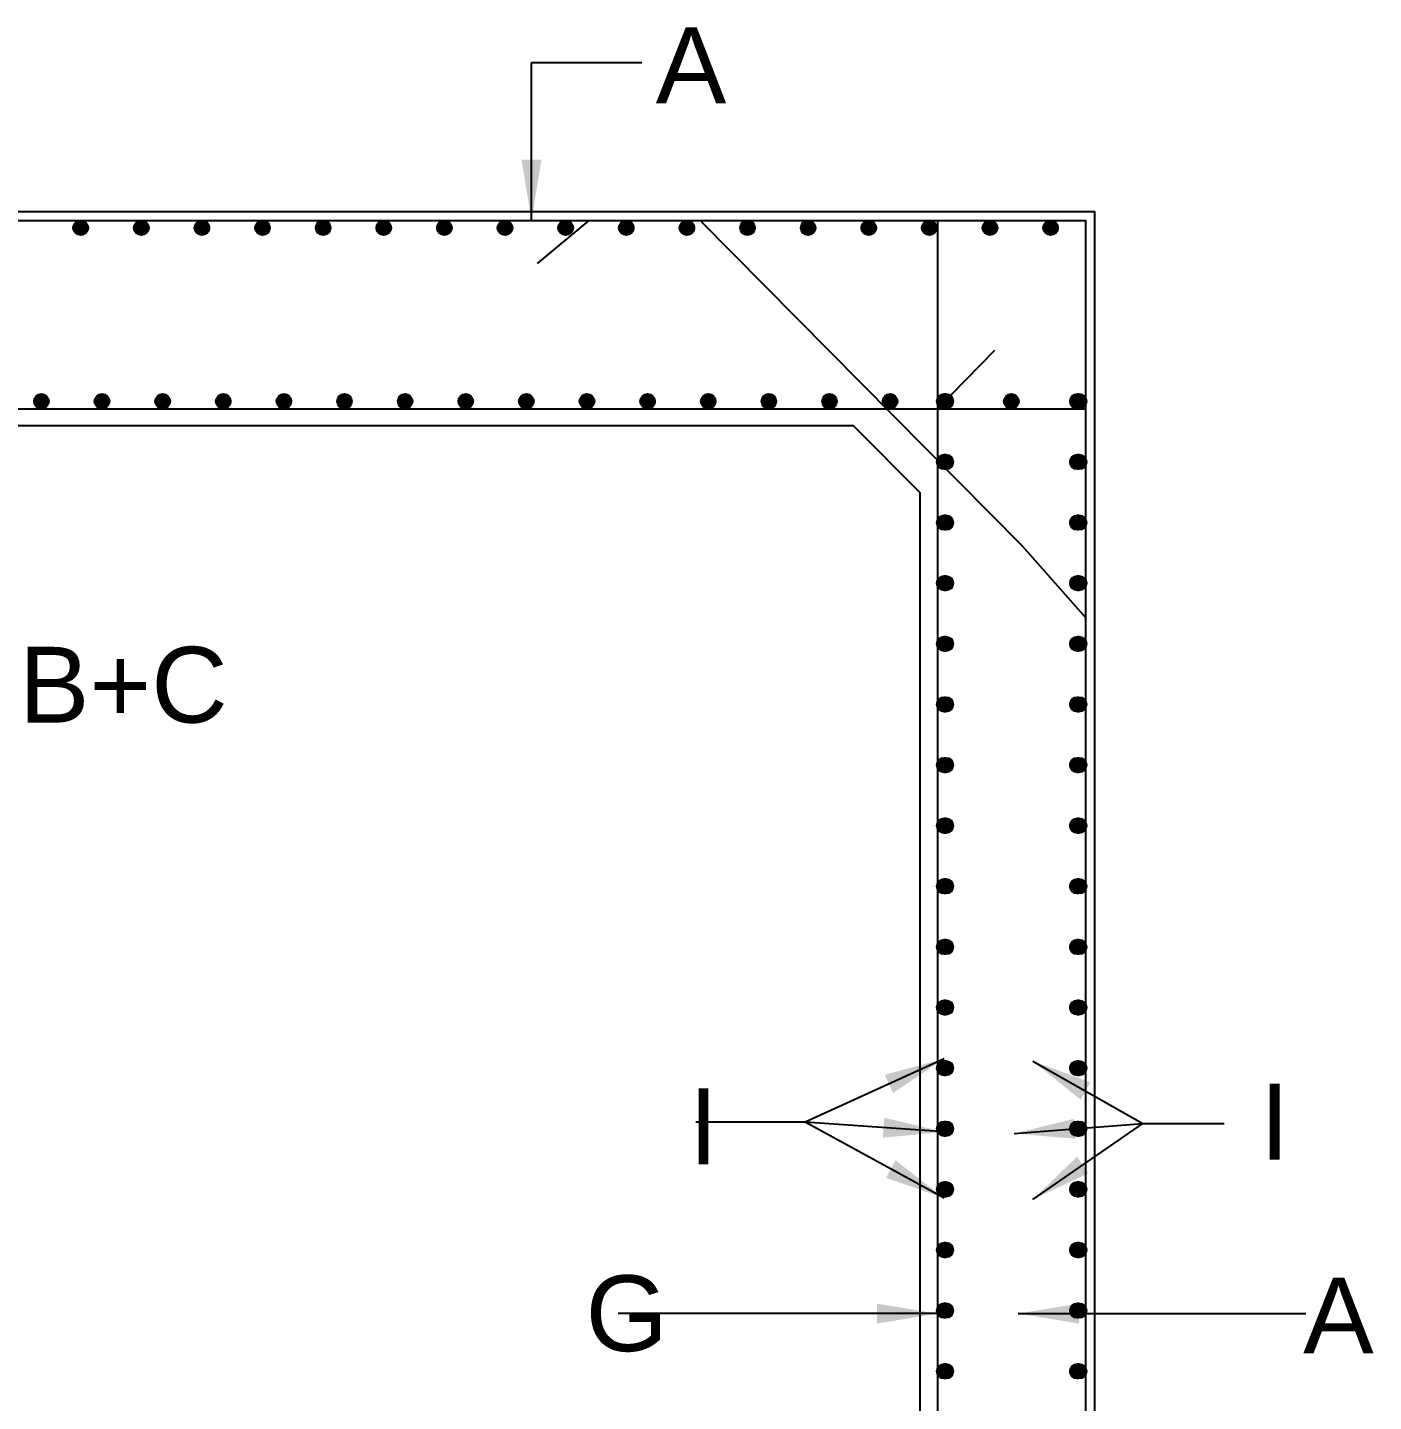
# Model space of a CAD drawing. Header units: millimetres. Extents: x 5124 to 2430164, y 2311 to 45642708.
# Drawn here: x 2350444 to 2354885, y 45622021 to 45626554 of the extents above; entities that cross this region are included whole.
import ezdxf

# ---------------------------------------------------------------- set-up
doc = ezdxf.new("R2010")
doc.units = ezdxf.units.MM
doc.header["$MEASUREMENT"] = 0
doc.layers.add('DRAWING', color=7, linetype='Continuous')
doc.layers.add('TEXT', color=7, linetype='Continuous')
doc.styles.get("Standard").update_dxf_attribs({"font": 'arial.ttf', "height": 280})
doc.dimstyles.get("Standard").update_dxf_attribs({"dimtxt": 225, "dimasz": 200, "dimexe": 0.18, "dimexo": 0.0625, "dimgap": 0.09, "dimtad": 0, "dimdec": 0, "dimzin": 0, "dimdsep": 46, "dimtxsty": 'Standard', "dimcen": 0.09, "dimse1": 1, "dimse2": 1, "dimadec": 0, "dimazin": 0, "dimtfac": 1, "dimtdec": 0, "dimtofl": 0, "dimtmove": 0, "dimatfit": 3, "dimfxl": 1, "dimtolj": 1, "dimtzin": 0, "dimarcsym": 0})

msp = doc.modelspace()

# ---------------------------------------------------------------- hatches: boundary and pattern name
at = {"layer": 'DRAWING'}
for points in [[(2350644, 45625893.3, 0.973258), (2350595.4, 45625894.6), (2350595.4, 45625892, 0.973258)], [(2350844, 45625893.3, 0.973258), (2350795.4, 45625894.6), (2350795.4, 45625892, 0.973258)], [(2351044, 45625893.3, 0.973258), (2350995.4, 45625894.6), (2350995.4, 45625892, 0.973258)], [(2351244, 45625893.3, 0.973258), (2351195.4, 45625894.6), (2351195.4, 45625892, 0.973258)], [(2351444, 45625893.3, 0.973258), (2351395.4, 45625894.6), (2351395.4, 45625892, 0.973258)], [(2351644, 45625893.3, 0.973258), (2351595.4, 45625894.6), (2351595.4, 45625892, 0.973258)], [(2351844, 45625893.3, 0.973258), (2351795.4, 45625894.6), (2351795.4, 45625892, 0.973258)], [(2352044, 45625893.3, 0.973258), (2351995.4, 45625894.6), (2351995.4, 45625892, 0.973258)], [(2352244, 45625893.3, 0.973258), (2352195.4, 45625894.6), (2352195.4, 45625892, 0.973258)], [(2352444, 45625893.3, 0.973258), (2352395.4, 45625894.6), (2352395.4, 45625892, 0.973258)], [(2352644, 45625893.3, 0.973258), (2352595.4, 45625894.6), (2352595.4, 45625892, 0.973258)], [(2352844, 45625893.3, 0.973258), (2352795.4, 45625894.6), (2352795.4, 45625892, 0.973258)], [(2353044, 45625893.3, 0.973258), (2352995.4, 45625894.6), (2352995.4, 45625892, 0.973258)], [(2353244, 45625893.3, 0.973258), (2353195.4, 45625894.6), (2353195.4, 45625892, 0.973258)], [(2353444, 45625893.3, 0.973258), (2353395.4, 45625894.6), (2353395.4, 45625892, 0.973258)], [(2353644, 45625893.3, 0.973258), (2353595.4, 45625894.6), (2353595.4, 45625892, 0.973258)], [(2353844, 45625893.3, 0.973258), (2353795.4, 45625894.6), (2353795.4, 45625892, 0.973258)], [(2350514.3, 45625320.8, 0.973258), (2350465.8, 45625322.1), (2350465.8, 45625319.5, 0.973258)], [(2350514.4, 45625320.8, 0.973258), (2350465.8, 45625322.1), (2350465.8, 45625319.5, 0.973258)], [(2350714.3, 45625320.8, 0.973258), (2350665.8, 45625322.1), (2350665.8, 45625319.5, 0.973258)], [(2350714.4, 45625320.8, 0.973258), (2350665.8, 45625322.1), (2350665.8, 45625319.5, 0.973258)], [(2350914.3, 45625320.8, 0.973258), (2350865.8, 45625322.1), (2350865.8, 45625319.5, 0.973258)], [(2350914.4, 45625320.8, 0.973258), (2350865.8, 45625322.1), (2350865.8, 45625319.5, 0.973258)], [(2351114.3, 45625320.8, 0.973258), (2351065.8, 45625322.1), (2351065.8, 45625319.5, 0.973258)], [(2351114.4, 45625320.8, 0.973258), (2351065.8, 45625322.1), (2351065.8, 45625319.5, 0.973258)], [(2351314.3, 45625320.8, 0.973258), (2351265.8, 45625322.1), (2351265.8, 45625319.5, 0.973258)], [(2351314.4, 45625320.8, 0.973258), (2351265.8, 45625322.1), (2351265.8, 45625319.5, 0.973258)], [(2351514.3, 45625320.8, 0.973258), (2351465.8, 45625322.1), (2351465.8, 45625319.5, 0.973258)], [(2351514.4, 45625320.8, 0.973258), (2351465.8, 45625322.1), (2351465.8, 45625319.5, 0.973258)], [(2351714.3, 45625320.8, 0.973258), (2351665.8, 45625322.1), (2351665.8, 45625319.5, 0.973258)], [(2351714.4, 45625320.8, 0.973258), (2351665.8, 45625322.1), (2351665.8, 45625319.5, 0.973258)], [(2351914.3, 45625320.8, 0.973258), (2351865.8, 45625322.1), (2351865.8, 45625319.5, 0.973258)], [(2351914.4, 45625320.8, 0.973258), (2351865.8, 45625322.1), (2351865.8, 45625319.5, 0.973258)], [(2352114.3, 45625320.8, 0.973258), (2352065.8, 45625322.1), (2352065.8, 45625319.5, 0.973258)], [(2352114.4, 45625320.8, 0.973258), (2352065.8, 45625322.1), (2352065.8, 45625319.5, 0.973258)], [(2352314.3, 45625320.8, 0.973258), (2352265.8, 45625322.1), (2352265.8, 45625319.5, 0.973258)], [(2352314.4, 45625320.8, 0.973258), (2352265.8, 45625322.1), (2352265.8, 45625319.5, 0.973258)], [(2352514.3, 45625320.8, 0.973258), (2352465.8, 45625322.1), (2352465.8, 45625319.5, 0.973258)], [(2352514.4, 45625320.8, 0.973258), (2352465.8, 45625322.1), (2352465.8, 45625319.5, 0.973258)], [(2352714.3, 45625320.8, 0.973258), (2352665.8, 45625322.1), (2352665.8, 45625319.5, 0.973258)], [(2352714.4, 45625320.8, 0.973258), (2352665.8, 45625322.1), (2352665.8, 45625319.5, 0.973258)], [(2352914.3, 45625320.8, 0.973258), (2352865.8, 45625322.1), (2352865.8, 45625319.5, 0.973258)], [(2352914.4, 45625320.8, 0.973258), (2352865.8, 45625322.1), (2352865.8, 45625319.5, 0.973258)], [(2353114.3, 45625320.8, 0.973258), (2353065.8, 45625322.1), (2353065.8, 45625319.5, 0.973258)], [(2353114.4, 45625320.8, 0.973258), (2353065.8, 45625322.1), (2353065.8, 45625319.5, 0.973258)], [(2353314.3, 45625320.8, 0.973258), (2353265.8, 45625322.1), (2353265.8, 45625319.5, 0.973258)], [(2353314.4, 45625320.8, 0.973258), (2353265.8, 45625322.1), (2353265.8, 45625319.5, 0.973258)], [(2353493.1, 45625320.8, 0.973258), (2353444.6, 45625322.1), (2353444.6, 45625319.5, 0.973258)], [(2353493.2, 45625320.8, 1), (2353444.6, 45625320.8, 1)], [(2353494.1, 45625320.8, 0.973258), (2353445.6, 45625322.1), (2353445.6, 45625319.5, 0.973258)], [(2353494.2, 45625320.8, 1), (2353445.6, 45625320.8, 1)], [(2353495.1, 45625320.8, 0.973258), (2353446.6, 45625322.1), (2353446.6, 45625319.5, 0.973258)], [(2353495.2, 45625320.8, 1), (2353446.6, 45625320.8, 1)], [(2353496.1, 45625320.8, 0.973258), (2353447.6, 45625322.1), (2353447.6, 45625319.5, 0.973258)], [(2353496.2, 45625320.8, 1), (2353447.6, 45625320.8, 1)], [(2353497.1, 45625320.8, 0.973258), (2353448.6, 45625322.1), (2353448.6, 45625319.5, 0.973258)], [(2353497.2, 45625320.8, 1), (2353448.6, 45625320.8, 1)], [(2353498.1, 45625320.8, 0.973258), (2353449.6, 45625322.1), (2353449.6, 45625319.5, 0.973258)], [(2353498.2, 45625320.8, 1), (2353449.6, 45625320.8, 1)], [(2353714.3, 45625320.8, 0.973258), (2353665.8, 45625322.1), (2353665.8, 45625319.5, 0.973258)], [(2353714.4, 45625320.8, 0.973258), (2353665.8, 45625322.1), (2353665.8, 45625319.5, 0.973258)], [(2353932.5, 45625320.8, 0.973258), (2353884, 45625322.1), (2353884, 45625319.5, 0.973258)], [(2353932.6, 45625320.8, 1), (2353884, 45625320.8, 1)], [(2353933.5, 45625320.8, 0.973258), (2353885, 45625322.1), (2353885, 45625319.5, 0.973258)], [(2353933.6, 45625320.8, 1), (2353885, 45625320.8, 1)], [(2353934.5, 45625320.8, 0.973258), (2353886, 45625322.1), (2353886, 45625319.5, 0.973258)], [(2353934.6, 45625320.8, 1), (2353886, 45625320.8, 1)], [(2353935.5, 45625320.8, 0.973258), (2353887, 45625322.1), (2353887, 45625319.5, 0.973258)], [(2353935.6, 45625320.8, 1), (2353887, 45625320.8, 1)], [(2353936.5, 45625320.8, 0.973258), (2353888, 45625322.1), (2353888, 45625319.5, 0.973258)], [(2353936.6, 45625320.8, 1), (2353888, 45625320.8, 1)], [(2353937.5, 45625320.8, 0.973258), (2353889, 45625322.1), (2353889, 45625319.5, 0.973258)], [(2353937.6, 45625320.8, 1), (2353889, 45625320.8, 1)], [(2353493.1, 45625120.8, 0.973258), (2353444.6, 45625122.1), (2353444.6, 45625119.5, 0.973258)], [(2353493.2, 45625120.8, 1), (2353444.6, 45625120.8, 1)], [(2353494.1, 45625120.8, 0.973258), (2353445.6, 45625122.1), (2353445.6, 45625119.5, 0.973258)], [(2353494.2, 45625120.8, 1), (2353445.6, 45625120.8, 1)], [(2353495.1, 45625120.8, 0.973258), (2353446.6, 45625122.1), (2353446.6, 45625119.5, 0.973258)], [(2353495.2, 45625120.8, 1), (2353446.6, 45625120.8, 1)], [(2353496.1, 45625120.8, 0.973258), (2353447.6, 45625122.1), (2353447.6, 45625119.5, 0.973258)], [(2353496.2, 45625120.8, 1), (2353447.6, 45625120.8, 1)], [(2353497.1, 45625120.8, 0.973258), (2353448.6, 45625122.1), (2353448.6, 45625119.5, 0.973258)], [(2353497.2, 45625120.8, 1), (2353448.6, 45625120.8, 1)], [(2353498.1, 45625120.8, 0.973258), (2353449.6, 45625122.1), (2353449.6, 45625119.5, 0.973258)], [(2353498.2, 45625120.8, 1), (2353449.6, 45625120.8, 1)], [(2353932.5, 45625120.8, 0.973258), (2353884, 45625122.1), (2353884, 45625119.5, 0.973258)], [(2353932.6, 45625120.8, 1), (2353884, 45625120.8, 1)], [(2353933.5, 45625120.8, 0.973258), (2353885, 45625122.1), (2353885, 45625119.5, 0.973258)], [(2353933.6, 45625120.8, 1), (2353885, 45625120.8, 1)], [(2353934.5, 45625120.8, 0.973258), (2353886, 45625122.1), (2353886, 45625119.5, 0.973258)], [(2353934.6, 45625120.8, 1), (2353886, 45625120.8, 1)], [(2353935.5, 45625120.8, 0.973258), (2353887, 45625122.1), (2353887, 45625119.5, 0.973258)], [(2353935.6, 45625120.8, 1), (2353887, 45625120.8, 1)], [(2353936.5, 45625120.8, 0.973258), (2353888, 45625122.1), (2353888, 45625119.5, 0.973258)], [(2353936.6, 45625120.8, 1), (2353888, 45625120.8, 1)], [(2353937.5, 45625120.8, 0.973258), (2353889, 45625122.1), (2353889, 45625119.5, 0.973258)], [(2353937.6, 45625120.8, 1), (2353889, 45625120.8, 1)], [(2353493.1, 45624920.8, 0.973258), (2353444.6, 45624922.1), (2353444.6, 45624919.5, 0.973258)], [(2353493.2, 45624920.8, 1), (2353444.6, 45624920.8, 1)], [(2353494.1, 45624920.8, 0.973258), (2353445.6, 45624922.1), (2353445.6, 45624919.5, 0.973258)], [(2353494.2, 45624920.8, 1), (2353445.6, 45624920.8, 1)], [(2353495.1, 45624920.8, 0.973258), (2353446.6, 45624922.1), (2353446.6, 45624919.5, 0.973258)], [(2353495.2, 45624920.8, 1), (2353446.6, 45624920.8, 1)], [(2353496.1, 45624920.8, 0.973258), (2353447.6, 45624922.1), (2353447.6, 45624919.5, 0.973258)], [(2353496.2, 45624920.8, 1), (2353447.6, 45624920.8, 1)], [(2353497.1, 45624920.8, 0.973258), (2353448.6, 45624922.1), (2353448.6, 45624919.5, 0.973258)], [(2353497.2, 45624920.8, 1), (2353448.6, 45624920.8, 1)], [(2353498.1, 45624920.8, 0.973258), (2353449.6, 45624922.1), (2353449.6, 45624919.5, 0.973258)], [(2353498.2, 45624920.8, 1), (2353449.6, 45624920.8, 1)], [(2353932.5, 45624920.8, 0.973258), (2353884, 45624922.1), (2353884, 45624919.5, 0.973258)], [(2353932.6, 45624920.8, 1), (2353884, 45624920.8, 1)], [(2353933.5, 45624920.8, 0.973258), (2353885, 45624922.1), (2353885, 45624919.5, 0.973258)], [(2353933.6, 45624920.8, 1), (2353885, 45624920.8, 1)], [(2353934.5, 45624920.8, 0.973258), (2353886, 45624922.1), (2353886, 45624919.5, 0.973258)], [(2353934.6, 45624920.8, 1), (2353886, 45624920.8, 1)], [(2353935.5, 45624920.8, 0.973258), (2353887, 45624922.1), (2353887, 45624919.5, 0.973258)], [(2353935.6, 45624920.8, 1), (2353887, 45624920.8, 1)], [(2353936.5, 45624920.8, 0.973258), (2353888, 45624922.1), (2353888, 45624919.5, 0.973258)], [(2353936.6, 45624920.8, 1), (2353888, 45624920.8, 1)], [(2353937.5, 45624920.8, 0.973258), (2353889, 45624922.1), (2353889, 45624919.5, 0.973258)], [(2353937.6, 45624920.8, 1), (2353889, 45624920.8, 1)], [(2353493.1, 45624720.8, 0.973258), (2353444.6, 45624722.1), (2353444.6, 45624719.5, 0.973258)], [(2353493.2, 45624720.8, 1), (2353444.6, 45624720.8, 1)], [(2353494.1, 45624720.8, 0.973258), (2353445.6, 45624722.1), (2353445.6, 45624719.5, 0.973258)], [(2353494.2, 45624720.8, 1), (2353445.6, 45624720.8, 1)], [(2353495.1, 45624720.8, 0.973258), (2353446.6, 45624722.1), (2353446.6, 45624719.5, 0.973258)], [(2353495.2, 45624720.8, 1), (2353446.6, 45624720.8, 1)], [(2353496.1, 45624720.8, 0.973258), (2353447.6, 45624722.1), (2353447.6, 45624719.5, 0.973258)], [(2353496.2, 45624720.8, 1), (2353447.6, 45624720.8, 1)], [(2353497.1, 45624720.8, 0.973258), (2353448.6, 45624722.1), (2353448.6, 45624719.5, 0.973258)], [(2353497.2, 45624720.8, 1), (2353448.6, 45624720.8, 1)], [(2353498.1, 45624720.8, 0.973258), (2353449.6, 45624722.1), (2353449.6, 45624719.5, 0.973258)], [(2353498.2, 45624720.8, 1), (2353449.6, 45624720.8, 1)], [(2353932.5, 45624720.8, 0.973258), (2353884, 45624722.1), (2353884, 45624719.5, 0.973258)], [(2353932.6, 45624720.8, 1), (2353884, 45624720.8, 1)], [(2353933.5, 45624720.8, 0.973258), (2353885, 45624722.1), (2353885, 45624719.5, 0.973258)], [(2353933.6, 45624720.8, 1), (2353885, 45624720.8, 1)], [(2353934.5, 45624720.8, 0.973258), (2353886, 45624722.1), (2353886, 45624719.5, 0.973258)], [(2353934.6, 45624720.8, 1), (2353886, 45624720.8, 1)], [(2353935.5, 45624720.8, 0.973258), (2353887, 45624722.1), (2353887, 45624719.5, 0.973258)], [(2353935.6, 45624720.8, 1), (2353887, 45624720.8, 1)], [(2353936.5, 45624720.8, 0.973258), (2353888, 45624722.1), (2353888, 45624719.5, 0.973258)], [(2353936.6, 45624720.8, 1), (2353888, 45624720.8, 1)], [(2353937.5, 45624720.8, 0.973258), (2353889, 45624722.1), (2353889, 45624719.5, 0.973258)], [(2353937.6, 45624720.8, 1), (2353889, 45624720.8, 1)], [(2353493.1, 45624520.8, 0.973258), (2353444.6, 45624522.1), (2353444.6, 45624519.5, 0.973258)], [(2353493.2, 45624520.8, 1), (2353444.6, 45624520.8, 1)], [(2353494.1, 45624520.8, 0.973258), (2353445.6, 45624522.1), (2353445.6, 45624519.5, 0.973258)], [(2353494.2, 45624520.8, 1), (2353445.6, 45624520.8, 1)], [(2353495.1, 45624520.8, 0.973258), (2353446.6, 45624522.1), (2353446.6, 45624519.5, 0.973258)], [(2353495.2, 45624520.8, 1), (2353446.6, 45624520.8, 1)], [(2353496.1, 45624520.8, 0.973258), (2353447.6, 45624522.1), (2353447.6, 45624519.5, 0.973258)], [(2353496.2, 45624520.8, 1), (2353447.6, 45624520.8, 1)], [(2353497.1, 45624520.8, 0.973258), (2353448.6, 45624522.1), (2353448.6, 45624519.5, 0.973258)], [(2353497.2, 45624520.8, 1), (2353448.6, 45624520.8, 1)], [(2353498.1, 45624520.8, 0.973258), (2353449.6, 45624522.1), (2353449.6, 45624519.5, 0.973258)], [(2353498.2, 45624520.8, 1), (2353449.6, 45624520.8, 1)], [(2353932.5, 45624520.8, 0.973258), (2353884, 45624522.1), (2353884, 45624519.5, 0.973258)], [(2353932.6, 45624520.8, 1), (2353884, 45624520.8, 1)], [(2353933.5, 45624520.8, 0.973258), (2353885, 45624522.1), (2353885, 45624519.5, 0.973258)], [(2353933.6, 45624520.8, 1), (2353885, 45624520.8, 1)], [(2353934.5, 45624520.8, 0.973258), (2353886, 45624522.1), (2353886, 45624519.5, 0.973258)], [(2353934.6, 45624520.8, 1), (2353886, 45624520.8, 1)], [(2353935.5, 45624520.8, 0.973258), (2353887, 45624522.1), (2353887, 45624519.5, 0.973258)], [(2353935.6, 45624520.8, 1), (2353887, 45624520.8, 1)], [(2353936.5, 45624520.8, 0.973258), (2353888, 45624522.1), (2353888, 45624519.5, 0.973258)], [(2353936.6, 45624520.8, 1), (2353888, 45624520.8, 1)], [(2353937.5, 45624520.8, 0.973258), (2353889, 45624522.1), (2353889, 45624519.5, 0.973258)], [(2353937.6, 45624520.8, 1), (2353889, 45624520.8, 1)], [(2353493.1, 45624320.8, 0.973258), (2353444.6, 45624322.1), (2353444.6, 45624319.5, 0.973258)], [(2353493.2, 45624320.8, 1), (2353444.6, 45624320.8, 1)], [(2353494.1, 45624320.8, 0.973258), (2353445.6, 45624322.1), (2353445.6, 45624319.5, 0.973258)], [(2353494.2, 45624320.8, 1), (2353445.6, 45624320.8, 1)], [(2353495.1, 45624320.8, 0.973258), (2353446.6, 45624322.1), (2353446.6, 45624319.5, 0.973258)], [(2353495.2, 45624320.8, 1), (2353446.6, 45624320.8, 1)], [(2353496.1, 45624320.8, 0.973258), (2353447.6, 45624322.1), (2353447.6, 45624319.5, 0.973258)], [(2353496.2, 45624320.8, 1), (2353447.6, 45624320.8, 1)], [(2353497.1, 45624320.8, 0.973258), (2353448.6, 45624322.1), (2353448.6, 45624319.5, 0.973258)], [(2353497.2, 45624320.8, 1), (2353448.6, 45624320.8, 1)], [(2353498.1, 45624320.8, 0.973258), (2353449.6, 45624322.1), (2353449.6, 45624319.5, 0.973258)], [(2353498.2, 45624320.8, 1), (2353449.6, 45624320.8, 1)], [(2353932.5, 45624320.8, 0.973258), (2353884, 45624322.1), (2353884, 45624319.5, 0.973258)], [(2353932.6, 45624320.8, 1), (2353884, 45624320.8, 1)], [(2353933.5, 45624320.8, 0.973258), (2353885, 45624322.1), (2353885, 45624319.5, 0.973258)], [(2353933.6, 45624320.8, 1), (2353885, 45624320.8, 1)], [(2353934.5, 45624320.8, 0.973258), (2353886, 45624322.1), (2353886, 45624319.5, 0.973258)], [(2353934.6, 45624320.8, 1), (2353886, 45624320.8, 1)], [(2353935.5, 45624320.8, 0.973258), (2353887, 45624322.1), (2353887, 45624319.5, 0.973258)], [(2353935.6, 45624320.8, 1), (2353887, 45624320.8, 1)], [(2353936.5, 45624320.8, 0.973258), (2353888, 45624322.1), (2353888, 45624319.5, 0.973258)], [(2353936.6, 45624320.8, 1), (2353888, 45624320.8, 1)], [(2353937.5, 45624320.8, 0.973258), (2353889, 45624322.1), (2353889, 45624319.5, 0.973258)], [(2353937.6, 45624320.8, 1), (2353889, 45624320.8, 1)], [(2353493.1, 45624120.8, 0.973258), (2353444.6, 45624122.1), (2353444.6, 45624119.5, 0.973258)], [(2353493.2, 45624120.8, 1), (2353444.6, 45624120.8, 1)], [(2353494.1, 45624120.8, 0.973258), (2353445.6, 45624122.1), (2353445.6, 45624119.5, 0.973258)], [(2353494.2, 45624120.8, 1), (2353445.6, 45624120.8, 1)], [(2353495.1, 45624120.8, 0.973258), (2353446.6, 45624122.1), (2353446.6, 45624119.5, 0.973258)], [(2353495.2, 45624120.8, 1), (2353446.6, 45624120.8, 1)], [(2353496.1, 45624120.8, 0.973258), (2353447.6, 45624122.1), (2353447.6, 45624119.5, 0.973258)], [(2353496.2, 45624120.8, 1), (2353447.6, 45624120.8, 1)], [(2353497.1, 45624120.8, 0.973258), (2353448.6, 45624122.1), (2353448.6, 45624119.5, 0.973258)], [(2353497.2, 45624120.8, 1), (2353448.6, 45624120.8, 1)], [(2353498.1, 45624120.8, 0.973258), (2353449.6, 45624122.1), (2353449.6, 45624119.5, 0.973258)], [(2353498.2, 45624120.8, 1), (2353449.6, 45624120.8, 1)], [(2353932.5, 45624120.8, 0.973258), (2353884, 45624122.1), (2353884, 45624119.5, 0.973258)], [(2353932.6, 45624120.8, 1), (2353884, 45624120.8, 1)], [(2353933.5, 45624120.8, 0.973258), (2353885, 45624122.1), (2353885, 45624119.5, 0.973258)], [(2353933.6, 45624120.8, 1), (2353885, 45624120.8, 1)], [(2353934.5, 45624120.8, 0.973258), (2353886, 45624122.1), (2353886, 45624119.5, 0.973258)], [(2353934.6, 45624120.8, 1), (2353886, 45624120.8, 1)], [(2353935.5, 45624120.8, 0.973258), (2353887, 45624122.1), (2353887, 45624119.5, 0.973258)], [(2353935.6, 45624120.8, 1), (2353887, 45624120.8, 1)], [(2353936.5, 45624120.8, 0.973258), (2353888, 45624122.1), (2353888, 45624119.5, 0.973258)], [(2353936.6, 45624120.8, 1), (2353888, 45624120.8, 1)], [(2353937.5, 45624120.8, 0.973258), (2353889, 45624122.1), (2353889, 45624119.5, 0.973258)], [(2353937.6, 45624120.8, 1), (2353889, 45624120.8, 1)], [(2353493.1, 45623920.8, 0.973258), (2353444.6, 45623922.1), (2353444.6, 45623919.5, 0.973258)], [(2353493.2, 45623920.8, 1), (2353444.6, 45623920.8, 1)], [(2353494.1, 45623920.8, 0.973258), (2353445.6, 45623922.1), (2353445.6, 45623919.5, 0.973258)], [(2353494.2, 45623920.8, 1), (2353445.6, 45623920.8, 1)], [(2353495.1, 45623920.8, 0.973258), (2353446.6, 45623922.1), (2353446.6, 45623919.5, 0.973258)], [(2353495.2, 45623920.8, 1), (2353446.6, 45623920.8, 1)], [(2353496.1, 45623920.8, 0.973258), (2353447.6, 45623922.1), (2353447.6, 45623919.5, 0.973258)], [(2353496.2, 45623920.8, 1), (2353447.6, 45623920.8, 1)], [(2353497.1, 45623920.8, 0.973258), (2353448.6, 45623922.1), (2353448.6, 45623919.5, 0.973258)], [(2353497.2, 45623920.8, 1), (2353448.6, 45623920.8, 1)], [(2353498.1, 45623920.8, 0.973258), (2353449.6, 45623922.1), (2353449.6, 45623919.5, 0.973258)], [(2353498.2, 45623920.8, 1), (2353449.6, 45623920.8, 1)], [(2353932.5, 45623920.8, 0.973258), (2353884, 45623922.1), (2353884, 45623919.5, 0.973258)], [(2353932.6, 45623920.8, 1), (2353884, 45623920.8, 1)], [(2353933.5, 45623920.8, 0.973258), (2353885, 45623922.1), (2353885, 45623919.5, 0.973258)], [(2353933.6, 45623920.8, 1), (2353885, 45623920.8, 1)], [(2353934.5, 45623920.8, 0.973258), (2353886, 45623922.1), (2353886, 45623919.5, 0.973258)], [(2353934.6, 45623920.8, 1), (2353886, 45623920.8, 1)], [(2353935.5, 45623920.8, 0.973258), (2353887, 45623922.1), (2353887, 45623919.5, 0.973258)], [(2353935.6, 45623920.8, 1), (2353887, 45623920.8, 1)], [(2353936.5, 45623920.8, 0.973258), (2353888, 45623922.1), (2353888, 45623919.5, 0.973258)], [(2353936.6, 45623920.8, 1), (2353888, 45623920.8, 1)], [(2353937.5, 45623920.8, 0.973258), (2353889, 45623922.1), (2353889, 45623919.5, 0.973258)], [(2353937.6, 45623920.8, 1), (2353889, 45623920.8, 1)], [(2353493.1, 45623720.8, 0.973258), (2353444.6, 45623722.1), (2353444.6, 45623719.5, 0.973258)], [(2353493.2, 45623720.8, 1), (2353444.6, 45623720.8, 1)], [(2353494.1, 45623720.8, 0.973258), (2353445.6, 45623722.1), (2353445.6, 45623719.5, 0.973258)], [(2353494.2, 45623720.8, 1), (2353445.6, 45623720.8, 1)], [(2353495.1, 45623720.8, 0.973258), (2353446.6, 45623722.1), (2353446.6, 45623719.5, 0.973258)], [(2353495.2, 45623720.8, 1), (2353446.6, 45623720.8, 1)], [(2353496.1, 45623720.8, 0.973258), (2353447.6, 45623722.1), (2353447.6, 45623719.5, 0.973258)], [(2353496.2, 45623720.8, 1), (2353447.6, 45623720.8, 1)], [(2353497.1, 45623720.8, 0.973258), (2353448.6, 45623722.1), (2353448.6, 45623719.5, 0.973258)], [(2353497.2, 45623720.8, 1), (2353448.6, 45623720.8, 1)], [(2353498.1, 45623720.8, 0.973258), (2353449.6, 45623722.1), (2353449.6, 45623719.5, 0.973258)], [(2353498.2, 45623720.8, 1), (2353449.6, 45623720.8, 1)], [(2353932.5, 45623720.8, 0.973258), (2353884, 45623722.1), (2353884, 45623719.5, 0.973258)], [(2353932.6, 45623720.8, 1), (2353884, 45623720.8, 1)], [(2353933.5, 45623720.8, 0.973258), (2353885, 45623722.1), (2353885, 45623719.5, 0.973258)], [(2353933.6, 45623720.8, 1), (2353885, 45623720.8, 1)], [(2353934.5, 45623720.8, 0.973258), (2353886, 45623722.1), (2353886, 45623719.5, 0.973258)], [(2353934.6, 45623720.8, 1), (2353886, 45623720.8, 1)], [(2353935.5, 45623720.8, 0.973258), (2353887, 45623722.1), (2353887, 45623719.5, 0.973258)], [(2353935.6, 45623720.8, 1), (2353887, 45623720.8, 1)], [(2353936.5, 45623720.8, 0.973258), (2353888, 45623722.1), (2353888, 45623719.5, 0.973258)], [(2353936.6, 45623720.8, 1), (2353888, 45623720.8, 1)], [(2353937.5, 45623720.8, 0.973258), (2353889, 45623722.1), (2353889, 45623719.5, 0.973258)], [(2353937.6, 45623720.8, 1), (2353889, 45623720.8, 1)], [(2353493.1, 45623520.8, 0.973258), (2353444.6, 45623522.1), (2353444.6, 45623519.5, 0.973258)], [(2353493.2, 45623520.8, 1), (2353444.6, 45623520.8, 1)], [(2353494.1, 45623520.8, 0.973258), (2353445.6, 45623522.1), (2353445.6, 45623519.5, 0.973258)], [(2353494.2, 45623520.8, 1), (2353445.6, 45623520.8, 1)], [(2353495.1, 45623520.8, 0.973258), (2353446.6, 45623522.1), (2353446.6, 45623519.5, 0.973258)], [(2353495.2, 45623520.8, 1), (2353446.6, 45623520.8, 1)], [(2353496.1, 45623520.8, 0.973258), (2353447.6, 45623522.1), (2353447.6, 45623519.5, 0.973258)], [(2353496.2, 45623520.8, 1), (2353447.6, 45623520.8, 1)], [(2353497.1, 45623520.8, 0.973258), (2353448.6, 45623522.1), (2353448.6, 45623519.5, 0.973258)], [(2353497.2, 45623520.8, 1), (2353448.6, 45623520.8, 1)], [(2353498.1, 45623520.8, 0.973258), (2353449.6, 45623522.1), (2353449.6, 45623519.5, 0.973258)], [(2353498.2, 45623520.8, 1), (2353449.6, 45623520.8, 1)], [(2353932.5, 45623520.8, 0.973258), (2353884, 45623522.1), (2353884, 45623519.5, 0.973258)], [(2353932.6, 45623520.8, 1), (2353884, 45623520.8, 1)], [(2353933.5, 45623520.8, 0.973258), (2353885, 45623522.1), (2353885, 45623519.5, 0.973258)], [(2353933.6, 45623520.8, 1), (2353885, 45623520.8, 1)], [(2353934.5, 45623520.8, 0.973258), (2353886, 45623522.1), (2353886, 45623519.5, 0.973258)], [(2353934.6, 45623520.8, 1), (2353886, 45623520.8, 1)], [(2353935.5, 45623520.8, 0.973258), (2353887, 45623522.1), (2353887, 45623519.5, 0.973258)], [(2353935.6, 45623520.8, 1), (2353887, 45623520.8, 1)], [(2353936.5, 45623520.8, 0.973258), (2353888, 45623522.1), (2353888, 45623519.5, 0.973258)], [(2353936.6, 45623520.8, 1), (2353888, 45623520.8, 1)], [(2353937.5, 45623520.8, 0.973258), (2353889, 45623522.1), (2353889, 45623519.5, 0.973258)], [(2353937.6, 45623520.8, 1), (2353889, 45623520.8, 1)], [(2353493.1, 45623320.8, 0.973258), (2353444.6, 45623322.1), (2353444.6, 45623319.5, 0.973258)], [(2353493.2, 45623320.8, 1), (2353444.6, 45623320.8, 1)], [(2353494.1, 45623320.8, 0.973258), (2353445.6, 45623322.1), (2353445.6, 45623319.5, 0.973258)], [(2353494.2, 45623320.8, 1), (2353445.6, 45623320.8, 1)], [(2353495.1, 45623320.8, 0.973258), (2353446.6, 45623322.1), (2353446.6, 45623319.5, 0.973258)], [(2353495.2, 45623320.8, 1), (2353446.6, 45623320.8, 1)], [(2353496.1, 45623320.8, 0.973258), (2353447.6, 45623322.1), (2353447.6, 45623319.5, 0.973258)], [(2353496.2, 45623320.8, 1), (2353447.6, 45623320.8, 1)], [(2353497.1, 45623320.8, 0.973258), (2353448.6, 45623322.1), (2353448.6, 45623319.5, 0.973258)], [(2353497.2, 45623320.8, 1), (2353448.6, 45623320.8, 1)], [(2353498.1, 45623320.8, 0.973258), (2353449.6, 45623322.1), (2353449.6, 45623319.5, 0.973258)], [(2353498.2, 45623320.8, 1), (2353449.6, 45623320.8, 1)], [(2353932.5, 45623320.8, 0.973258), (2353884, 45623322.1), (2353884, 45623319.5, 0.973258)], [(2353932.6, 45623320.8, 1), (2353884, 45623320.8, 1)], [(2353933.5, 45623320.8, 0.973258), (2353885, 45623322.1), (2353885, 45623319.5, 0.973258)], [(2353933.6, 45623320.8, 1), (2353885, 45623320.8, 1)], [(2353934.5, 45623320.8, 0.973258), (2353886, 45623322.1), (2353886, 45623319.5, 0.973258)], [(2353934.6, 45623320.8, 1), (2353886, 45623320.8, 1)], [(2353935.5, 45623320.8, 0.973258), (2353887, 45623322.1), (2353887, 45623319.5, 0.973258)], [(2353935.6, 45623320.8, 1), (2353887, 45623320.8, 1)], [(2353936.5, 45623320.8, 0.973258), (2353888, 45623322.1), (2353888, 45623319.5, 0.973258)], [(2353936.6, 45623320.8, 1), (2353888, 45623320.8, 1)], [(2353937.5, 45623320.8, 0.973258), (2353889, 45623322.1), (2353889, 45623319.5, 0.973258)], [(2353937.6, 45623320.8, 1), (2353889, 45623320.8, 1)], [(2353493.1, 45623120.8, 0.973258), (2353444.6, 45623122.1), (2353444.6, 45623119.5, 0.973258)], [(2353493.2, 45623120.8, 1), (2353444.6, 45623120.8, 1)], [(2353494.1, 45623120.8, 0.973258), (2353445.6, 45623122.1), (2353445.6, 45623119.5, 0.973258)], [(2353494.2, 45623120.8, 1), (2353445.6, 45623120.8, 1)], [(2353495.1, 45623120.8, 0.973258), (2353446.6, 45623122.1), (2353446.6, 45623119.5, 0.973258)], [(2353495.2, 45623120.8, 1), (2353446.6, 45623120.8, 1)], [(2353496.1, 45623120.8, 0.973258), (2353447.6, 45623122.1), (2353447.6, 45623119.5, 0.973258)], [(2353496.2, 45623120.8, 1), (2353447.6, 45623120.8, 1)], [(2353497.1, 45623120.8, 0.973258), (2353448.6, 45623122.1), (2353448.6, 45623119.5, 0.973258)], [(2353497.2, 45623120.8, 1), (2353448.6, 45623120.8, 1)], [(2353498.1, 45623120.8, 0.973258), (2353449.6, 45623122.1), (2353449.6, 45623119.5, 0.973258)], [(2353498.2, 45623120.8, 1), (2353449.6, 45623120.8, 1)], [(2353932.5, 45623120.8, 0.973258), (2353884, 45623122.1), (2353884, 45623119.5, 0.973258)], [(2353932.6, 45623120.8, 1), (2353884, 45623120.8, 1)], [(2353933.5, 45623120.8, 0.973258), (2353885, 45623122.1), (2353885, 45623119.5, 0.973258)], [(2353933.6, 45623120.8, 1), (2353885, 45623120.8, 1)], [(2353934.5, 45623120.8, 0.973258), (2353886, 45623122.1), (2353886, 45623119.5, 0.973258)], [(2353934.6, 45623120.8, 1), (2353886, 45623120.8, 1)], [(2353935.5, 45623120.8, 0.973258), (2353887, 45623122.1), (2353887, 45623119.5, 0.973258)], [(2353935.6, 45623120.8, 1), (2353887, 45623120.8, 1)], [(2353936.5, 45623120.8, 0.973258), (2353888, 45623122.1), (2353888, 45623119.5, 0.973258)], [(2353936.6, 45623120.8, 1), (2353888, 45623120.8, 1)], [(2353937.5, 45623120.8, 0.973258), (2353889, 45623122.1), (2353889, 45623119.5, 0.973258)], [(2353937.6, 45623120.8, 1), (2353889, 45623120.8, 1)], [(2353493.1, 45622920.8, 0.973258), (2353444.6, 45622922.1), (2353444.6, 45622919.5, 0.973258)], [(2353493.2, 45622920.8, 1), (2353444.6, 45622920.8, 1)], [(2353494.1, 45622920.8, 0.973258), (2353445.6, 45622922.1), (2353445.6, 45622919.5, 0.973258)], [(2353494.2, 45622920.8, 1), (2353445.6, 45622920.8, 1)], [(2353495.1, 45622920.8, 0.973258), (2353446.6, 45622922.1), (2353446.6, 45622919.5, 0.973258)], [(2353495.2, 45622920.8, 1), (2353446.6, 45622920.8, 1)], [(2353496.1, 45622920.8, 0.973258), (2353447.6, 45622922.1), (2353447.6, 45622919.5, 0.973258)], [(2353496.2, 45622920.8, 1), (2353447.6, 45622920.8, 1)], [(2353497.1, 45622920.8, 0.973258), (2353448.6, 45622922.1), (2353448.6, 45622919.5, 0.973258)], [(2353497.2, 45622920.8, 1), (2353448.6, 45622920.8, 1)], [(2353498.1, 45622920.8, 0.973258), (2353449.6, 45622922.1), (2353449.6, 45622919.5, 0.973258)], [(2353498.2, 45622920.8, 1), (2353449.6, 45622920.8, 1)], [(2353932.5, 45622920.8, 0.973258), (2353884, 45622922.1), (2353884, 45622919.5, 0.973258)], [(2353932.6, 45622920.8, 1), (2353884, 45622920.8, 1)], [(2353933.5, 45622920.8, 0.973258), (2353885, 45622922.1), (2353885, 45622919.5, 0.973258)], [(2353933.6, 45622920.8, 1), (2353885, 45622920.8, 1)], [(2353934.5, 45622920.8, 0.973258), (2353886, 45622922.1), (2353886, 45622919.5, 0.973258)], [(2353934.6, 45622920.8, 1), (2353886, 45622920.8, 1)], [(2353935.5, 45622920.8, 0.973258), (2353887, 45622922.1), (2353887, 45622919.5, 0.973258)], [(2353935.6, 45622920.8, 1), (2353887, 45622920.8, 1)], [(2353936.5, 45622920.8, 0.973258), (2353888, 45622922.1), (2353888, 45622919.5, 0.973258)], [(2353936.6, 45622920.8, 1), (2353888, 45622920.8, 1)], [(2353937.5, 45622920.8, 0.973258), (2353889, 45622922.1), (2353889, 45622919.5, 0.973258)], [(2353937.6, 45622920.8, 1), (2353889, 45622920.8, 1)], [(2353493.1, 45622720.8, 0.973258), (2353444.6, 45622722.1), (2353444.6, 45622719.5, 0.973258)], [(2353493.2, 45622720.8, 1), (2353444.6, 45622720.8, 1)], [(2353494.1, 45622720.8, 0.973258), (2353445.6, 45622722.1), (2353445.6, 45622719.5, 0.973258)], [(2353494.2, 45622720.8, 1), (2353445.6, 45622720.8, 1)], [(2353495.1, 45622720.8, 0.973258), (2353446.6, 45622722.1), (2353446.6, 45622719.5, 0.973258)], [(2353495.2, 45622720.8, 1), (2353446.6, 45622720.8, 1)], [(2353496.1, 45622720.8, 0.973258), (2353447.6, 45622722.1), (2353447.6, 45622719.5, 0.973258)], [(2353496.2, 45622720.8, 1), (2353447.6, 45622720.8, 1)], [(2353497.1, 45622720.8, 0.973258), (2353448.6, 45622722.1), (2353448.6, 45622719.5, 0.973258)], [(2353497.2, 45622720.8, 1), (2353448.6, 45622720.8, 1)], [(2353498.1, 45622720.8, 0.973258), (2353449.6, 45622722.1), (2353449.6, 45622719.5, 0.973258)], [(2353498.2, 45622720.8, 1), (2353449.6, 45622720.8, 1)], [(2353932.5, 45622720.8, 0.973258), (2353884, 45622722.1), (2353884, 45622719.5, 0.973258)], [(2353932.6, 45622720.8, 1), (2353884, 45622720.8, 1)], [(2353933.5, 45622720.8, 0.973258), (2353885, 45622722.1), (2353885, 45622719.5, 0.973258)], [(2353933.6, 45622720.8, 1), (2353885, 45622720.8, 1)], [(2353934.5, 45622720.8, 0.973258), (2353886, 45622722.1), (2353886, 45622719.5, 0.973258)], [(2353934.6, 45622720.8, 1), (2353886, 45622720.8, 1)], [(2353935.5, 45622720.8, 0.973258), (2353887, 45622722.1), (2353887, 45622719.5, 0.973258)], [(2353935.6, 45622720.8, 1), (2353887, 45622720.8, 1)], [(2353936.5, 45622720.8, 0.973258), (2353888, 45622722.1), (2353888, 45622719.5, 0.973258)], [(2353936.6, 45622720.8, 1), (2353888, 45622720.8, 1)], [(2353937.5, 45622720.8, 0.973258), (2353889, 45622722.1), (2353889, 45622719.5, 0.973258)], [(2353937.6, 45622720.8, 1), (2353889, 45622720.8, 1)], [(2353493.1, 45622520.8, 0.973258), (2353444.6, 45622522.1), (2353444.6, 45622519.5, 0.973258)], [(2353493.2, 45622520.8, 1), (2353444.6, 45622520.8, 1)], [(2353494.1, 45622520.8, 0.973258), (2353445.6, 45622522.1), (2353445.6, 45622519.5, 0.973258)], [(2353494.2, 45622520.8, 1), (2353445.6, 45622520.8, 1)], [(2353495.1, 45622520.8, 0.973258), (2353446.6, 45622522.1), (2353446.6, 45622519.5, 0.973258)], [(2353495.2, 45622520.8, 1), (2353446.6, 45622520.8, 1)], [(2353496.1, 45622520.8, 0.973258), (2353447.6, 45622522.1), (2353447.6, 45622519.5, 0.973258)], [(2353496.2, 45622520.8, 1), (2353447.6, 45622520.8, 1)], [(2353497.1, 45622520.8, 0.973258), (2353448.6, 45622522.1), (2353448.6, 45622519.5, 0.973258)], [(2353497.2, 45622520.8, 1), (2353448.6, 45622520.8, 1)], [(2353498.1, 45622520.8, 0.973258), (2353449.6, 45622522.1), (2353449.6, 45622519.5, 0.973258)], [(2353498.2, 45622520.8, 1), (2353449.6, 45622520.8, 1)], [(2353932.5, 45622520.8, 0.973258), (2353884, 45622522.1), (2353884, 45622519.5, 0.973258)], [(2353932.6, 45622520.8, 1), (2353884, 45622520.8, 1)], [(2353933.5, 45622520.8, 0.973258), (2353885, 45622522.1), (2353885, 45622519.5, 0.973258)], [(2353933.6, 45622520.8, 1), (2353885, 45622520.8, 1)], [(2353934.5, 45622520.8, 0.973258), (2353886, 45622522.1), (2353886, 45622519.5, 0.973258)], [(2353934.6, 45622520.8, 1), (2353886, 45622520.8, 1)], [(2353935.5, 45622520.8, 0.973258), (2353887, 45622522.1), (2353887, 45622519.5, 0.973258)], [(2353935.6, 45622520.8, 1), (2353887, 45622520.8, 1)], [(2353936.5, 45622520.8, 0.973258), (2353888, 45622522.1), (2353888, 45622519.5, 0.973258)], [(2353936.6, 45622520.8, 1), (2353888, 45622520.8, 1)], [(2353937.5, 45622520.8, 0.973258), (2353889, 45622522.1), (2353889, 45622519.5, 0.973258)], [(2353937.6, 45622520.8, 1), (2353889, 45622520.8, 1)], [(2353493.1, 45622320.8, 0.973258), (2353444.6, 45622322.1), (2353444.6, 45622319.5, 0.973258)], [(2353493.2, 45622320.8, 1), (2353444.6, 45622320.8, 1)], [(2353494.1, 45622320.8, 0.973258), (2353445.6, 45622322.1), (2353445.6, 45622319.5, 0.973258)], [(2353494.2, 45622320.8, 1), (2353445.6, 45622320.8, 1)], [(2353495.1, 45622320.8, 0.973258), (2353446.6, 45622322.1), (2353446.6, 45622319.5, 0.973258)], [(2353495.2, 45622320.8, 1), (2353446.6, 45622320.8, 1)], [(2353496.1, 45622320.8, 0.973258), (2353447.6, 45622322.1), (2353447.6, 45622319.5, 0.973258)], [(2353496.2, 45622320.8, 1), (2353447.6, 45622320.8, 1)], [(2353497.1, 45622320.8, 0.973258), (2353448.6, 45622322.1), (2353448.6, 45622319.5, 0.973258)], [(2353497.2, 45622320.8, 1), (2353448.6, 45622320.8, 1)], [(2353498.1, 45622320.8, 0.973258), (2353449.6, 45622322.1), (2353449.6, 45622319.5, 0.973258)], [(2353498.2, 45622320.8, 1), (2353449.6, 45622320.8, 1)], [(2353932.5, 45622320.8, 0.973258), (2353884, 45622322.1), (2353884, 45622319.5, 0.973258)], [(2353932.6, 45622320.8, 1), (2353884, 45622320.8, 1)], [(2353933.5, 45622320.8, 0.973258), (2353885, 45622322.1), (2353885, 45622319.5, 0.973258)], [(2353933.6, 45622320.8, 1), (2353885, 45622320.8, 1)], [(2353934.5, 45622320.8, 0.973258), (2353886, 45622322.1), (2353886, 45622319.5, 0.973258)], [(2353934.6, 45622320.8, 1), (2353886, 45622320.8, 1)], [(2353935.5, 45622320.8, 0.973258), (2353887, 45622322.1), (2353887, 45622319.5, 0.973258)], [(2353935.6, 45622320.8, 1), (2353887, 45622320.8, 1)], [(2353936.5, 45622320.8, 0.973258), (2353888, 45622322.1), (2353888, 45622319.5, 0.973258)], [(2353936.6, 45622320.8, 1), (2353888, 45622320.8, 1)], [(2353937.5, 45622320.8, 0.973258), (2353889, 45622322.1), (2353889, 45622319.5, 0.973258)], [(2353937.6, 45622320.8, 1), (2353889, 45622320.8, 1)], [(2353493.1, 45622120.8, 0.973258), (2353444.6, 45622122.1), (2353444.6, 45622119.5, 0.973258)], [(2353493.2, 45622120.8, 1), (2353444.6, 45622120.8, 1)], [(2353494.1, 45622120.8, 0.973258), (2353445.6, 45622122.1), (2353445.6, 45622119.5, 0.973258)], [(2353494.2, 45622120.8, 1), (2353445.6, 45622120.8, 1)], [(2353495.1, 45622120.8, 0.973258), (2353446.6, 45622122.1), (2353446.6, 45622119.5, 0.973258)], [(2353495.2, 45622120.8, 1), (2353446.6, 45622120.8, 1)], [(2353496.1, 45622120.8, 0.973258), (2353447.6, 45622122.1), (2353447.6, 45622119.5, 0.973258)], [(2353496.2, 45622120.8, 1), (2353447.6, 45622120.8, 1)], [(2353497.1, 45622120.8, 0.973258), (2353448.6, 45622122.1), (2353448.6, 45622119.5, 0.973258)], [(2353497.2, 45622120.8, 1), (2353448.6, 45622120.8, 1)], [(2353498.1, 45622120.8, 0.973258), (2353449.6, 45622122.1), (2353449.6, 45622119.5, 0.973258)], [(2353498.2, 45622120.8, 1), (2353449.6, 45622120.8, 1)], [(2353932.5, 45622120.8, 0.973258), (2353884, 45622122.1), (2353884, 45622119.5, 0.973258)], [(2353932.6, 45622120.8, 1), (2353884, 45622120.8, 1)], [(2353933.5, 45622120.8, 0.973258), (2353885, 45622122.1), (2353885, 45622119.5, 0.973258)], [(2353933.6, 45622120.8, 1), (2353885, 45622120.8, 1)], [(2353934.5, 45622120.8, 0.973258), (2353886, 45622122.1), (2353886, 45622119.5, 0.973258)], [(2353934.6, 45622120.8, 1), (2353886, 45622120.8, 1)], [(2353935.5, 45622120.8, 0.973258), (2353887, 45622122.1), (2353887, 45622119.5, 0.973258)], [(2353935.6, 45622120.8, 1), (2353887, 45622120.8, 1)], [(2353936.5, 45622120.8, 0.973258), (2353888, 45622122.1), (2353888, 45622119.5, 0.973258)], [(2353936.6, 45622120.8, 1), (2353888, 45622120.8, 1)], [(2353937.5, 45622120.8, 0.973258), (2353889, 45622122.1), (2353889, 45622119.5, 0.973258)], [(2353937.6, 45622120.8, 1), (2353889, 45622120.8, 1)]]:
    msp.add_hatch(color=256, dxfattribs=at).paths.add_polyline_path(points)

# ---------------------------------------------------------------- linework, layer by layer
for points in [[(2329965.6, 45625947.4), (2353965, 45625947.4), (2353965, 45619679.2), (2329965.6, 45619679.2)], [(2329995.4, 45625917.6), (2353935.2, 45625917.6), (2353935.2, 45619709), (2329995.4, 45619709)], [(2349386.6, 45625240.8), (2353168.1, 45625240.8), (2353388.4, 45625020.5), (2353388.4, 45620672.3), (2353168.1, 45620452.1), (2349386.6, 45620452.1), (2349166.3, 45620672.3), (2349166.3, 45625020.5)]]:
    msp.add_lwpolyline(points, close=True, dxfattribs=at)
for points in [[(2352127, 45625775), (2352297.4, 45625917.6), (2352664, 45625917.6), (2353726.3, 45624844.2), (2353935.2, 45624607.5)], [(2353446.6, 45625917.6), (2353446.6, 45619709)], [(2353446.6, 45625296.5), (2353636.1, 45625490.1)], [(2345491.8, 45625296.5), (2350657.2, 45625296.5)], [(2350657.2, 45625296.5), (2353935.2, 45625296.5)]]:
    msp.add_lwpolyline(points, dxfattribs=at)
for centre in [(2350619.7, 45625893.3), (2350819.7, 45625893.3), (2351019.7, 45625893.3), (2351219.7, 45625893.3), (2351419.7, 45625893.3), (2351619.7, 45625893.3), (2351819.7, 45625893.3), (2352019.7, 45625893.3), (2352219.7, 45625893.3), (2352419.7, 45625893.3), (2352619.7, 45625893.3), (2352819.7, 45625893.3), (2353019.7, 45625893.3), (2353219.7, 45625893.3), (2353419.7, 45625893.3), (2353619.7, 45625893.3), (2353819.7, 45625893.3), (2350490.1, 45625320.8), (2350490.1, 45625320.8), (2350690.1, 45625320.8), (2350690.1, 45625320.8), (2350890.1, 45625320.8), (2350890.1, 45625320.8), (2351090.1, 45625320.8), (2351090.1, 45625320.8), (2351290.1, 45625320.8), (2351290.1, 45625320.8), (2351490.1, 45625320.8), (2351490.1, 45625320.8), (2351690.1, 45625320.8), (2351690.1, 45625320.8), (2351890.1, 45625320.8), (2351890.1, 45625320.8), (2352090.1, 45625320.8), (2352090.1, 45625320.8), (2352290.1, 45625320.8), (2352290.1, 45625320.8), (2352490.1, 45625320.8), (2352490.1, 45625320.8), (2352690.1, 45625320.8), (2352690.1, 45625320.8), (2352890.1, 45625320.8), (2352890.1, 45625320.8), (2353090.1, 45625320.8), (2353090.1, 45625320.8), (2353290.1, 45625320.8), (2353290.1, 45625320.8), (2353468.8, 45625320.8), (2353468.9, 45625320.8), (2353469.8, 45625320.8), (2353469.9, 45625320.8), (2353470.8, 45625320.8), (2353470.9, 45625320.8), (2353471.8, 45625320.8), (2353471.9, 45625320.8), (2353472.8, 45625320.8), (2353472.9, 45625320.8), (2353473.8, 45625320.8), (2353473.9, 45625320.8), (2353690.1, 45625320.8), (2353690.1, 45625320.8), (2353908.2, 45625320.8), (2353908.3, 45625320.8), (2353909.2, 45625320.8), (2353909.3, 45625320.8), (2353910.2, 45625320.8), (2353910.3, 45625320.8), (2353911.2, 45625320.8), (2353911.3, 45625320.8), (2353912.2, 45625320.8), (2353912.3, 45625320.8), (2353913.2, 45625320.8), (2353913.3, 45625320.8), (2353468.8, 45625120.8), (2353468.9, 45625120.8), (2353469.8, 45625120.8), (2353469.9, 45625120.8), (2353470.8, 45625120.8), (2353470.9, 45625120.8), (2353471.8, 45625120.8), (2353471.9, 45625120.8), (2353472.8, 45625120.8), (2353472.9, 45625120.8), (2353473.8, 45625120.8), (2353473.9, 45625120.8), (2353908.2, 45625120.8), (2353908.3, 45625120.8), (2353909.2, 45625120.8), (2353909.3, 45625120.8), (2353910.2, 45625120.8), (2353910.3, 45625120.8), (2353911.2, 45625120.8), (2353911.3, 45625120.8), (2353912.2, 45625120.8), (2353912.3, 45625120.8), (2353913.2, 45625120.8), (2353913.3, 45625120.8), (2353468.8, 45624920.8), (2353468.9, 45624920.8), (2353469.8, 45624920.8), (2353469.9, 45624920.8), (2353470.8, 45624920.8), (2353470.9, 45624920.8), (2353471.8, 45624920.8), (2353471.9, 45624920.8), (2353472.8, 45624920.8), (2353472.9, 45624920.8), (2353473.8, 45624920.8), (2353473.9, 45624920.8), (2353908.2, 45624920.8), (2353908.3, 45624920.8), (2353909.2, 45624920.8), (2353909.3, 45624920.8), (2353910.2, 45624920.8), (2353910.3, 45624920.8), (2353911.2, 45624920.8), (2353911.3, 45624920.8), (2353912.2, 45624920.8), (2353912.3, 45624920.8), (2353913.2, 45624920.8), (2353913.3, 45624920.8), (2353468.8, 45624720.8), (2353468.9, 45624720.8), (2353469.8, 45624720.8), (2353469.9, 45624720.8), (2353470.8, 45624720.8), (2353470.9, 45624720.8), (2353471.8, 45624720.8), (2353471.9, 45624720.8), (2353472.8, 45624720.8), (2353472.9, 45624720.8), (2353473.8, 45624720.8), (2353473.9, 45624720.8), (2353908.2, 45624720.8), (2353908.3, 45624720.8), (2353909.2, 45624720.8), (2353909.3, 45624720.8), (2353910.2, 45624720.8), (2353910.3, 45624720.8), (2353911.2, 45624720.8), (2353911.3, 45624720.8), (2353912.2, 45624720.8), (2353912.3, 45624720.8), (2353913.2, 45624720.8), (2353913.3, 45624720.8), (2353468.8, 45624520.8), (2353468.9, 45624520.8), (2353469.8, 45624520.8), (2353469.9, 45624520.8), (2353470.8, 45624520.8), (2353470.9, 45624520.8), (2353471.8, 45624520.8), (2353471.9, 45624520.8), (2353472.8, 45624520.8), (2353472.9, 45624520.8), (2353473.8, 45624520.8), (2353473.9, 45624520.8), (2353908.2, 45624520.8), (2353908.3, 45624520.8), (2353909.2, 45624520.8), (2353909.3, 45624520.8), (2353910.2, 45624520.8), (2353910.3, 45624520.8), (2353911.2, 45624520.8), (2353911.3, 45624520.8), (2353912.2, 45624520.8), (2353912.3, 45624520.8), (2353913.2, 45624520.8), (2353913.3, 45624520.8), (2353468.8, 45624320.8), (2353468.9, 45624320.8), (2353469.8, 45624320.8), (2353469.9, 45624320.8), (2353470.8, 45624320.8), (2353470.9, 45624320.8), (2353471.8, 45624320.8), (2353471.9, 45624320.8), (2353472.8, 45624320.8), (2353472.9, 45624320.8), (2353473.8, 45624320.8), (2353473.9, 45624320.8), (2353908.2, 45624320.8), (2353908.3, 45624320.8), (2353909.2, 45624320.8), (2353909.3, 45624320.8), (2353910.2, 45624320.8), (2353910.3, 45624320.8), (2353911.2, 45624320.8), (2353911.3, 45624320.8), (2353912.2, 45624320.8), (2353912.3, 45624320.8), (2353913.2, 45624320.8), (2353913.3, 45624320.8), (2353468.8, 45624120.8), (2353468.9, 45624120.8), (2353469.8, 45624120.8), (2353469.9, 45624120.8), (2353470.8, 45624120.8), (2353470.9, 45624120.8), (2353471.8, 45624120.8), (2353471.9, 45624120.8), (2353472.8, 45624120.8), (2353472.9, 45624120.8), (2353473.8, 45624120.8), (2353473.9, 45624120.8), (2353908.2, 45624120.8), (2353908.3, 45624120.8), (2353909.2, 45624120.8), (2353909.3, 45624120.8), (2353910.2, 45624120.8), (2353910.3, 45624120.8), (2353911.2, 45624120.8), (2353911.3, 45624120.8), (2353912.2, 45624120.8), (2353912.3, 45624120.8), (2353913.2, 45624120.8), (2353913.3, 45624120.8), (2353468.8, 45623920.8), (2353468.9, 45623920.8), (2353469.8, 45623920.8), (2353469.9, 45623920.8), (2353470.8, 45623920.8), (2353470.9, 45623920.8), (2353471.8, 45623920.8), (2353471.9, 45623920.8), (2353472.8, 45623920.8), (2353472.9, 45623920.8), (2353473.8, 45623920.8), (2353473.9, 45623920.8), (2353908.2, 45623920.8), (2353908.3, 45623920.8), (2353909.2, 45623920.8), (2353909.3, 45623920.8), (2353910.2, 45623920.8), (2353910.3, 45623920.8), (2353911.2, 45623920.8), (2353911.3, 45623920.8), (2353912.2, 45623920.8), (2353912.3, 45623920.8), (2353913.2, 45623920.8), (2353913.3, 45623920.8), (2353468.8, 45623720.8), (2353468.9, 45623720.8), (2353469.8, 45623720.8), (2353469.9, 45623720.8), (2353470.8, 45623720.8), (2353470.9, 45623720.8), (2353471.8, 45623720.8), (2353471.9, 45623720.8), (2353472.8, 45623720.8), (2353472.9, 45623720.8), (2353473.8, 45623720.8), (2353473.9, 45623720.8), (2353908.2, 45623720.8), (2353908.3, 45623720.8), (2353909.2, 45623720.8), (2353909.3, 45623720.8), (2353910.2, 45623720.8), (2353910.3, 45623720.8), (2353911.2, 45623720.8), (2353911.3, 45623720.8), (2353912.2, 45623720.8), (2353912.3, 45623720.8), (2353913.2, 45623720.8), (2353913.3, 45623720.8), (2353468.8, 45623520.8), (2353468.9, 45623520.8), (2353469.8, 45623520.8), (2353469.9, 45623520.8), (2353470.8, 45623520.8), (2353470.9, 45623520.8), (2353471.8, 45623520.8), (2353471.9, 45623520.8), (2353472.8, 45623520.8), (2353472.9, 45623520.8), (2353473.8, 45623520.8), (2353473.9, 45623520.8), (2353908.2, 45623520.8), (2353908.3, 45623520.8), (2353909.2, 45623520.8), (2353909.3, 45623520.8), (2353910.2, 45623520.8), (2353910.3, 45623520.8), (2353911.2, 45623520.8), (2353911.3, 45623520.8), (2353912.2, 45623520.8), (2353912.3, 45623520.8), (2353913.2, 45623520.8), (2353913.3, 45623520.8), (2353468.8, 45623320.8), (2353468.9, 45623320.8), (2353469.8, 45623320.8), (2353469.9, 45623320.8), (2353470.8, 45623320.8), (2353470.9, 45623320.8), (2353471.8, 45623320.8), (2353471.9, 45623320.8), (2353472.8, 45623320.8), (2353472.9, 45623320.8), (2353473.8, 45623320.8), (2353473.9, 45623320.8), (2353908.2, 45623320.8), (2353908.3, 45623320.8), (2353909.2, 45623320.8), (2353909.3, 45623320.8), (2353910.2, 45623320.8), (2353910.3, 45623320.8), (2353911.2, 45623320.8), (2353911.3, 45623320.8), (2353912.2, 45623320.8), (2353912.3, 45623320.8), (2353913.2, 45623320.8), (2353913.3, 45623320.8), (2353468.8, 45623120.8), (2353468.9, 45623120.8), (2353469.8, 45623120.8), (2353469.9, 45623120.8), (2353470.8, 45623120.8), (2353470.9, 45623120.8), (2353471.8, 45623120.8), (2353471.9, 45623120.8), (2353472.8, 45623120.8), (2353472.9, 45623120.8), (2353473.8, 45623120.8), (2353473.9, 45623120.8), (2353908.2, 45623120.8), (2353908.3, 45623120.8), (2353909.2, 45623120.8), (2353909.3, 45623120.8), (2353910.2, 45623120.8), (2353910.3, 45623120.8), (2353911.2, 45623120.8), (2353911.3, 45623120.8), (2353912.2, 45623120.8), (2353912.3, 45623120.8), (2353913.2, 45623120.8), (2353913.3, 45623120.8), (2353468.8, 45622920.8), (2353468.9, 45622920.8), (2353469.8, 45622920.8), (2353469.9, 45622920.8), (2353470.8, 45622920.8), (2353470.9, 45622920.8), (2353471.8, 45622920.8), (2353471.9, 45622920.8), (2353472.8, 45622920.8), (2353472.9, 45622920.8), (2353473.8, 45622920.8), (2353473.9, 45622920.8), (2353908.2, 45622920.8), (2353908.3, 45622920.8), (2353909.2, 45622920.8), (2353909.3, 45622920.8), (2353910.2, 45622920.8), (2353910.3, 45622920.8), (2353911.2, 45622920.8), (2353911.3, 45622920.8), (2353912.2, 45622920.8), (2353912.3, 45622920.8), (2353913.2, 45622920.8), (2353913.3, 45622920.8), (2353468.8, 45622720.8), (2353468.9, 45622720.8), (2353469.8, 45622720.8), (2353469.9, 45622720.8), (2353470.8, 45622720.8), (2353470.9, 45622720.8), (2353471.8, 45622720.8), (2353471.9, 45622720.8), (2353472.8, 45622720.8), (2353472.9, 45622720.8), (2353473.8, 45622720.8), (2353473.9, 45622720.8), (2353908.2, 45622720.8), (2353908.3, 45622720.8), (2353909.2, 45622720.8), (2353909.3, 45622720.8), (2353910.2, 45622720.8), (2353910.3, 45622720.8), (2353911.2, 45622720.8), (2353911.3, 45622720.8), (2353912.2, 45622720.8), (2353912.3, 45622720.8), (2353913.2, 45622720.8), (2353913.3, 45622720.8), (2353468.8, 45622520.8), (2353468.9, 45622520.8), (2353469.8, 45622520.8), (2353469.9, 45622520.8), (2353470.8, 45622520.8), (2353470.9, 45622520.8), (2353471.8, 45622520.8), (2353471.9, 45622520.8), (2353472.8, 45622520.8), (2353472.9, 45622520.8), (2353473.8, 45622520.8), (2353473.9, 45622520.8), (2353908.2, 45622520.8), (2353908.3, 45622520.8), (2353909.2, 45622520.8), (2353909.3, 45622520.8), (2353910.2, 45622520.8), (2353910.3, 45622520.8), (2353911.2, 45622520.8), (2353911.3, 45622520.8), (2353912.2, 45622520.8), (2353912.3, 45622520.8), (2353913.2, 45622520.8), (2353913.3, 45622520.8), (2353468.8, 45622320.8), (2353468.9, 45622320.8), (2353469.8, 45622320.8), (2353469.9, 45622320.8), (2353470.8, 45622320.8), (2353470.9, 45622320.8), (2353471.8, 45622320.8), (2353471.9, 45622320.8), (2353472.8, 45622320.8), (2353472.9, 45622320.8), (2353473.8, 45622320.8), (2353473.9, 45622320.8), (2353908.2, 45622320.8), (2353908.3, 45622320.8), (2353909.2, 45622320.8), (2353909.3, 45622320.8), (2353910.2, 45622320.8), (2353910.3, 45622320.8), (2353911.2, 45622320.8), (2353911.3, 45622320.8), (2353912.2, 45622320.8), (2353912.3, 45622320.8), (2353913.2, 45622320.8), (2353913.3, 45622320.8), (2353468.8, 45622120.8), (2353468.9, 45622120.8), (2353469.8, 45622120.8), (2353469.9, 45622120.8), (2353470.8, 45622120.8), (2353470.9, 45622120.8), (2353471.8, 45622120.8), (2353471.9, 45622120.8), (2353472.8, 45622120.8), (2353472.9, 45622120.8), (2353473.8, 45622120.8), (2353473.9, 45622120.8), (2353908.2, 45622120.8), (2353908.3, 45622120.8), (2353909.2, 45622120.8), (2353909.3, 45622120.8), (2353910.2, 45622120.8), (2353910.3, 45622120.8), (2353911.2, 45622120.8), (2353911.3, 45622120.8), (2353912.2, 45622120.8), (2353912.3, 45622120.8), (2353913.2, 45622120.8), (2353913.3, 45622120.8)]:
    msp.add_circle(centre, 24.3, dxfattribs=at)

# ---------------------------------------------------------------- texts
at = {"layer": 'TEXT', "char_height": 250, "attachment_point": 1}
for s, insert, width in [('\\pi1.3353;A', (2352515.6, 45626554.2), 236.129), ('\\pi-3.0613;B+C', (2350418.8, 45624510.8), 643.605), ('\\pi305.26;I', (2354205.3, 45623069.2), 643.605), ('\\pi305.26;I', (2352320.9, 45623053.9), 643.605), ('\\pi2.4437;G', (2352283.1, 45622437), 236.129), ('\\pi1.3353;A', (2354651.5, 45622429.6), 236.129)]:
    msp.add_mtext(s, dxfattribs=dict(at, insert=insert, width=width))

# ---------------------------------------------------------------- leaders
at = {"layer": 'DRAWING'}
for points in [[(2352107.1, 45625917.6), (2352107.1, 45626438.9), (2352471.4, 45626438.9)], [(2353468.1, 45623151.8), (2353009.4, 45622942), (2352649.7, 45622942)], [(2353761, 45623143.9), (2354123.9, 45622938.1), (2354392.1, 45622938.1)], [(2353468.1, 45622910.4), (2353009.4, 45622942)], [(2353468.1, 45622692), (2353009.4, 45622942)], [(2353699.3, 45622905), (2354123.9, 45622938.1)], [(2353761, 45622687.7), (2354123.9, 45622938.1)], [(2353446.6, 45622311), (2352393.5, 45622311)], [(2353713, 45622311), (2354661.4, 45622311)]]:
    msp.add_leader(points, dimstyle='Standard', override={"dimgap": 0.09, "dimtad": 0, "dimfxl": 2000}, dxfattribs=at)

doc.saveas('drawing.dxf')
